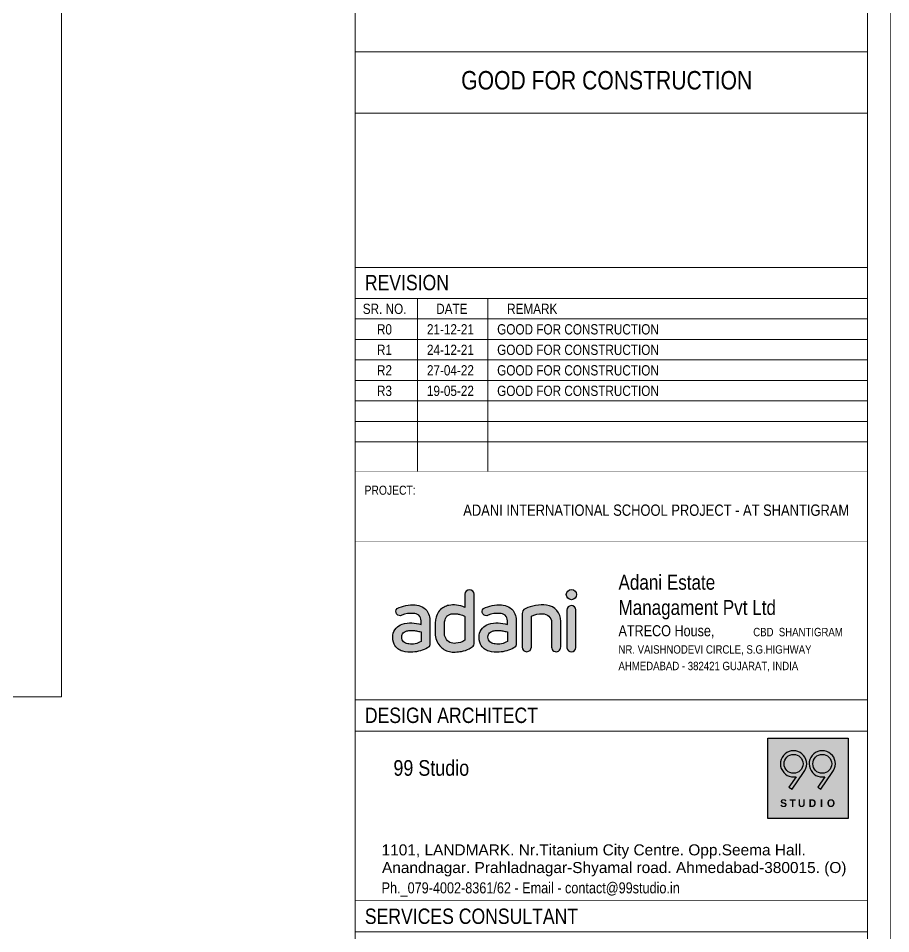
# Model space of a CAD drawing. Header units: millimetres. Extents: x 1112055 to 3390982, y -148532 to 766891.
# Drawn here: x 1786039 to 1795973, y 357447 to 367868 of the extents above; entities that cross this region are included whole.
import ezdxf
from ezdxf.enums import TextEntityAlignment as Align

# ---------------------------------------------------------------- set-up
doc = ezdxf.new("R2010")
doc.units = ezdxf.units.MM
for name, color, linetype, lineweight in [('B FOOTING', 49, 'Continuous', 20), ('B TITLE BLOCK', 250, 'Continuous', 0), ('P_TITLE BLOCK TEXT', 7, 'Continuous', 9), ('TB IL', 7, 'Continuous', 9), ('tb text', 7, 'Continuous', 13)]:
    doc.layers.add(name, color=color, linetype=linetype, lineweight=lineweight)
for name, color, linetype in [('FORMAT TEXT', 7, 'Continuous'), ('Logo Color', 251, 'Continuous'), ('Logo Font', 255, 'Continuous'), ('Logo Line', 251, 'Continuous')]:
    doc.layers.add(name, color=color, linetype=linetype)
doc.styles.add('A', font='GOTHICB.TTF')
doc.styles.add('SWINC', font='swissc.ttf')

# ---------------------------------------------------------------- blocks, each defined once
blk = doc.blocks.new('A$C448A1362')
h = blk.add_hatch(color=144)
h.set_gradient(color1=(0, 128, 167), color2=(196, 60, 91), rotation=5, tint=1)
edge = h.paths.add_edge_path()
edge.add_arc((14.81933344435538, -0.6985207138125133), 0.7431945778757773, 0, 360)
edge = h.paths.add_edge_path()
edge.add_line((14.15277161007043, -2.943220954840626), (14.15074250250791, -8.452755263949484))
edge.add_arc((14.81271016430946, -8.345192536199875), 0.6706496295921845, 189.2292944955668, 356.1382558233712)
edge.add_line((15.48183706351529, -8.390360206402192), (15.48183706351529, -2.906189741824846))
edge.add_arc((14.81858030050353, -2.970500210281671), 0.6663672936405483, 5.538180628108128, 177.6538117834876)
edge = h.paths.add_edge_path()
edge.add_line((7.658612856253058, -3.439845030765127), (7.658612856253058, -8.334052471542009))
edge.add_arc((8.327457436545956, -8.32652838341778), 0.668886899624382, 180.6445149192386, 359.3554850807614)
edge.add_line((8.996302016838627, -8.334052471542464), (8.996302016838627, -3.840593774361196))
edge.add_arc((10.43994891255898, -6.488699477092041), 3.016053741622978, 86.78809535472402, 118.5975448000749, ccw=False)
edge.add_arc((10.61373491564996, -4.807273183709412), 1.329898324167716, 3.2061460087869023, 90.20678352166891, ccw=False)
edge.add_line((11.94155164382369, -4.732893824975463), (11.94155164382369, -8.320863272386077))
edge.add_arc((12.60398342205281, -8.339524168990692), 0.6626945675571669, 178.3863879075979, 362.4913548570173)
edge.add_line((13.26605160525287, -8.310717734573473), (13.26605160525287, -4.586290803584006))
edge.add_arc((10.97818174704571, -4.509470264667243), 2.28915920881283, 358.0768837756475, 443.9565772997473)
edge.add_arc((10.59401221925009, -8.138142946765356), 5.938111340575273, 83.95657729974697, 114.9107743569737)
edge.add_arc((8.408866964090748, -3.432967517766201), 0.7502856299517944, 114.9107743569736, 180.5252106281581)
edge = h.paths.add_edge_path(flags=16)
edge.add_line((5.507758839991311, -6.128919827983509), (5.507758839991311, -7.509220247381791))
edge.add_arc((4.146227910375046, -5.350103415743206), 2.552557925878734, 260.598114554046, 302.23537625721383, ccw=False)
edge.add_arc((4.087928553207348, -5.702189379883976), 2.195677916363923, 243.4590382901451, 260.5981145540465, ccw=False)
edge.add_arc((3.365096810479827, -7.149373683017757), 0.5780165996690875, 209.8633087811852, 243.4590382901451, ccw=False)
edge.add_arc((4.137351262187394, -6.705965495283408), 1.468515201089699, 195.2092911337714, 209.8633087811827, ccw=False)
edge.add_arc((3.574157333157927, -6.859079973122107), 0.8848788031333445, 166.7985330258342, 195.2092911337714, ccw=False)
edge.add_arc((3.587606153449087, -6.862234728725753), 0.8986926820288219, 147.3576210444231, 166.798533025833, ccw=False)
edge.add_arc((3.389644337597701, -6.73542645901648), 0.6635986204241061, 120.63220694506651, 147.3576210444251, ccw=False)
edge.add_arc((4.530526850433716, -8.662080861807453), 2.902707839709622, 112.49789540908989, 120.632206945066, ccw=False)
edge.add_arc((3.650891727382941, -6.538233166334294), 0.6039066340219512, 97.65291712801451, 112.49789540909, ccw=False)
edge.add_arc((4.113118942007532, -9.978226818855319), 4.074815783988947, 87.68643739568421, 97.65291712801928, ccw=False)
edge.add_arc((4.113118942007304, -9.978226818858502), 4.074815783992284, 79.75290279672708, 87.68643739568432, ccw=False)
edge.add_arc((3.750854027135574, -11.98215784152194), 6.111228171535338, 73.29237366723208, 79.75290279672572, ccw=False)
edge = h.paths.add_edge_path()
edge.add_line((6.790154819498412, -4.403163846067628), (6.789647542607781, -8.021569906915602))
edge.add_arc((6.267806578629234, -7.927663462294049), 0.530222983307471, 290.01279134982053, 349.79867748199996, ccw=False)
edge.add_arc((3.985686338293817, -4.071748072450418), 5.002758515494103, 273.6188457994145, 299.5013455248223, ccw=False)
edge.add_arc((4.003606063649386, -4.355086746707229), 4.718853741165793, 255.66704751986748, 273.6188457994148, ccw=False)
edge.add_arc((3.293400358615145, -7.134654667361929), 1.849988117091353, 205.0891047683781, 255.66704751986708, ccw=False)
edge.add_arc((3.859586546516539, -6.869564954474072), 2.475159577771575, 173.9289781433874, 205.0891047683788, ccw=False)
edge.add_arc((3.123595983136966, -6.791286721989991), 1.735017975735576, 136.2598033714836, 173.9289781433874, ccw=False)
edge.add_arc((3.557998223588356, -7.206993982662198), 2.336281506215076, 109.5799741139754, 136.2598033714825, ccw=False)
edge.add_arc((3.91599006055776, -8.213464895504103), 3.404523919590422, 85.56592316711209, 109.5799741139746, ccw=False)
edge.add_arc((3.508382811704678, -13.46992161850562), 8.67676072668705, 76.65013801281992, 85.56592316711192, ccw=False)
edge.add_line((5.511817055116353, -5.027621698430494), (5.511817055116353, -4.501575562849439))
edge.add_arc((4.472484140997949, -4.465110926590796), 1.039972391973434, 357.9906215679799, 455.6588950534437)
edge.add_arc((4.086198299446323, -6.903609543656557), 3.484972647131051, 85.32993988743719, 113.1845555418632)
edge.add_arc((2.444315375492806, -3.165488927077377), 0.5988448662169389, 133.8620426340904, 296.78541516636506, ccw=False)
edge.add_arc((4.224328531941637, -6.831218957114515), 4.648377712036712, 84.78407122185848, 118.17724551367121, ccw=False)
edge.add_arc((4.305412553357883, -5.453939858085732), 3.269732674621548, 65.0770173786932, 84.00498154086301, ccw=False)
edge.add_arc((5.011671825826625, -3.985957337240734), 1.640984457002071, 25.615854055559396, 65.8410484831349, ccw=False)
edge.add_arc((4.440738750321316, -4.424729147798871), 2.350214712372408, 6.139679798615873, 29.24615656970508, ccw=False)
edge.add_line((6.777472897232656, -4.173367414613267), (6.790154819498412, -4.403163846067628))
edge = h.paths.add_edge_path()
edge.add_line((-0.6647863651678563, -0.6543876243279101), (-0.6647863651678563, -2.554646856619684))
edge.add_arc((-2.400736746012171, -6.432294233545463), 4.248490661933166, 65.88282809930101, 83.13487306898243)
edge.add_arc((-2.306256045762893, -5.647543298269056), 3.458072650285579, 83.13487306898298, 101.7924313308425)
edge.add_arc((-2.511163092840661, -4.666060909044745), 2.455428855959866, 101.7924313308415, 118.2655509453169)
edge.add_arc((-2.511163092840889, -4.66606090904429), 2.455428855959293, 118.2655509453176, 138.2614549608422)
edge.add_arc((-2.762000777547655, -4.442269798546704), 2.119271147127837, 138.261454960843, 163.1198987464418)
edge.add_arc((1.435355871833508, -5.715932123283665), 6.505615702627138, 163.1198987464423, 169.3828484008401)
edge.add_arc((-3.19076537750334, -4.848743643640091), 1.798916894248737, 169.3828484008401, 182.2402990978122)
edge.add_line((-4.988307303988677, -4.919064443836078), (-4.988307303988677, -6.369876351031735))
edge.add_arc((-2.069278757865959, -6.282007161035608), 2.9203507747582, 181.7242085214847, 219.8409375234252)
edge.add_arc((-2.492418944295423, -6.635066779090948), 2.369262114674396, 219.8409375234248, 238.8760015993548)
edge.add_arc((-2.291705121782343, -6.30265454861069), 2.757571179106963, 238.8760015993553, 256.8052270138245)
edge.add_arc((-2.291705121782343, -6.30265454861069), 2.757571179106969, 256.8052270138248, 274.3139534058478)
edge.add_arc((-3.081769659276461, 4.170752759902143), 13.2607355891034, 274.3139534058478, 278.35095906789)
edge.add_arc((-1.635209111257609, -5.683693761481891), 3.30068269457009, 278.3509590678898, 299.1663416277946)
edge.add_arc((-2.948734989847708, -3.330170478050832), 5.995941880507485, 299.166341627795, 305.5628000104232)
edge.add_arc((0.2806405914250263, -7.913759985370007), 0.3910279286526687, 311.2521827326039, 366.890062656182)
edge.add_line((0.6688445802926708, -7.866850455274061), (0.6647863651676289, -0.6543876243279101))
edge.add_arc((-2.273736754432321e-13, -0.6648689873070452), 0.6648689873071513, 0.9032798203518209, 179.0967201796482)
edge = h.paths.add_edge_path(flags=16)
edge.add_line((-0.6566699349179999, -3.865957618892708), (-0.6566699349179999, -7.331673335662117))
edge.add_arc((-2.177874036258572, -4.976513678812125), 2.803718767492351, 273.8152628129169, 302.8585285343123, ccw=False)
edge.add_arc((-2.222214389678811, -6.391559054528216), 1.40160951483312, 207.7678228712067, 279.4820398668521, ccw=False)
edge.add_arc((-1.983284873086404, -6.265757242648078), 1.671634346601225, 177.0124350050554, 207.7678228712068, ccw=False)
edge.add_line((-3.652647250965629, -6.178632963264818), (-3.652647250965629, -4.830798264866871))
edge.add_arc((-1.238173986717811, -5.021393273126478), 2.42198422805385, 159.7603310861371, 175.4865139123886, ccw=False)
edge.add_arc((-2.68210193758614, -4.488995900572945), 0.8830316980514378, 128.3998146419164, 159.7603310861371, ccw=False)
edge.add_arc((-2.214624559589311, -5.078809482746465), 1.635637279119564, 114.37650926095529, 128.3998146419147, ccw=False)
edge.add_arc((-2.394140627233583, -4.682636839643919), 1.200690406863742, 90.11877477638052, 114.3765092609566, ccw=False)
edge.add_arc((-2.371279833046856, -15.71044246335828), 12.22851972592457, 87.66288555333898, 90.11877477638222, ccw=False)
edge.add_arc((-1.946071046559382, -5.291973032022042), 1.801376886018847, 71.99206667147678, 87.66288555333881, ccw=False)
edge.add_arc((-6.364710685310456, -19.83489248203136), 17.00044722771216, 71.72441422244219, 72.98208476505982, ccw=False)
edge.add_arc((-1.948515104208809, -6.169105727444958), 2.640711107135314, 60.711755299823324, 69.72818362236211, ccw=False)
edge = h.paths.add_edge_path(flags=16)
edge.add_line((-7.044807818593881, -6.128919827983509), (-7.044807818593881, -7.509220247381791))
edge.add_arc((-8.406338748210146, -5.350103415743206), 2.552557925878734, 260.598114554046, 302.23537625721383, ccw=False)
edge.add_arc((-8.464638105377844, -5.702189379883976), 2.195677916363924, 243.4590382901451, 260.5981145540465, ccw=False)
edge.add_arc((-9.187469848105366, -7.149373683017757), 0.5780165996690874, 209.8633087811852, 243.4590382901451, ccw=False)
edge.add_arc((-8.41521539639757, -6.705965495283408), 1.468515201089699, 195.2092911337714, 209.8633087811827, ccw=False)
edge.add_arc((-8.978409325427265, -6.859079973122107), 0.8848788031333437, 166.7985330258342, 195.2092911337714, ccw=False)
edge.add_arc((-8.964960505136105, -6.862234728725753), 0.8986926820288219, 147.3576210444231, 166.798533025833, ccw=False)
edge.add_arc((-9.162922320987263, -6.73542645901648), 0.6635986204241063, 120.63220694506651, 147.3576210444251, ccw=False)
edge.add_arc((-8.022039808151249, -8.662080861807453), 2.902707839709622, 112.49789540908989, 120.632206945066, ccw=False)
edge.add_arc((-8.901674931202251, -6.538233166334294), 0.6039066340219509, 97.65291712801428, 112.49789540908989, ccw=False)
edge.add_arc((-8.43944771657766, -9.978226818855319), 4.074815783988947, 87.68643739568421, 97.65291712801928, ccw=False)
edge.add_arc((-8.439447716577888, -9.978226818858502), 4.074815783992284, 79.75290279672708, 87.68643739568432, ccw=False)
edge.add_arc((-8.801712631449618, -11.98215784152194), 6.111228171535338, 73.29237366723208, 79.75290279672572, ccw=False)
edge = h.paths.add_edge_path()
edge.add_line((-5.762411839086781, -4.403163846067628), (-5.762919115977411, -8.021569906915602))
edge.add_arc((-6.284760079955959, -7.927663462294049), 0.5302229833074719, 290.01279134982065, 349.798677482, ccw=False)
edge.add_arc((-8.566880320291148, -4.071748072450418), 5.002758515494103, 273.6188457994145, 299.5013455248223, ccw=False)
edge.add_arc((-8.548960594935807, -4.355086746707229), 4.718853741165793, 255.66704751986748, 273.6188457994148, ccw=False)
edge.add_arc((-9.259166299970047, -7.134654667361929), 1.849988117091353, 205.0891047683781, 255.66704751986708, ccw=False)
edge.add_arc((-8.692980112068653, -6.869564954474072), 2.475159577771575, 173.9289781433874, 205.0891047683788, ccw=False)
edge.add_arc((-9.428970675448227, -6.791286721989991), 1.735017975735576, 136.2598033714836, 173.9289781433874, ccw=False)
edge.add_arc((-8.994568434996836, -7.206993982662198), 2.336281506215077, 109.5799741139754, 136.2598033714825, ccw=False)
edge.add_arc((-8.636576598027432, -8.213464895504103), 3.404523919590422, 85.56592316711209, 109.5799741139746, ccw=False)
edge.add_arc((-9.044183846880514, -13.46992161850562), 8.67676072668705, 76.65013801281992, 85.56592316711192, ccw=False)
edge.add_line((-7.040749603468839, -5.027621698430494), (-7.040749603468839, -4.501575562849439))
edge.add_arc((-8.080082517587016, -4.465110926590796), 1.039972391973435, 357.9906215679799, 455.6588950534437)
edge.add_arc((-8.466368359138869, -6.903609543656557), 3.484972647131051, 85.32993988743719, 113.1845555418632)
edge.add_arc((-10.10825128309239, -3.165488927077377), 0.5988448662169391, 133.8620426340904, 296.7854151663651, ccw=False)
edge.add_arc((-8.328238126643555, -6.831218957114515), 4.648377712036713, 84.78407122185848, 118.17724551367121, ccw=False)
edge.add_arc((-8.24715410522731, -5.453939858085732), 3.269732674621548, 65.0770173786932, 84.00498154086301, ccw=False)
edge.add_arc((-7.540894832758568, -3.985957337240734), 1.640984457002071, 25.615854055559396, 65.8410484831349, ccw=False)
edge.add_arc((-8.111827908263876, -4.424729147798871), 2.350214712372407, 6.139679798615873, 29.24615656970508, ccw=False)
edge.add_line((-5.775093761352537, -4.173367414613267), (-5.762411839086781, -4.403163846067628))
at = {"layer": 'Defpoints'}
for points in [[(-0.6647863651678563, -0.6543876243279101), (-0.6647863651678563, -2.554646856619684, 0.07541875449206863), (-1.892903717377976, -2.214264063008386, 0.08158927728195095), (-3.012971091884083, -2.262455367618031, 0.07200158244177832), (-3.673952880372099, -2.503411890666257, 0.08747065465243846), (-4.343380748454138, -3.031402128400487, 0.1088927901249689), (-4.789962039753391, -3.826897298314407, 0.02733407760724219), (-4.95888524433235, -4.517301146458749, 0.05616014285171117), (-4.988307303988677, -4.919064443836078), (-4.988307303988677, -6.369876351031735, 0.1678662430565968), (-4.311599931891351, -8.152954621588151, 0.08324764646749883), (-3.717071416075441, -8.663275173559896, 0.07839098920922768), (-2.921153974680465, -8.987425106671026, 0.07654520455502953), (-2.084276282893143, -9.052413098854458, 0.01761658224182823), (-1.155830395295652, -8.949379339873985, 0.09107480465804352), (-0.02663203675820114, -8.565878010559345, 0.02791706392525837), (0.5384744194011546, -8.207740525776217, 0.2476503926846541), (0.6688445802926708, -7.866850455274061), (0.6647863651676289, -0.6543876243279101, 0.9843577705796193), (-0.6647863651678563, -0.6543876243279101, -0.9843577705796193)], [(7.658612856253058, -3.439845030765127), (7.658612856253058, -8.334052471542464, 0.9888138903809678), (8.996302016838627, -8.334052471542464), (8.996302016838627, -3.840593774361196, -0.1396930776755655), (10.60893525214442, -3.477383520671765, -0.3989627704076013), (11.94155164382369, -4.732893824975463), (11.94155164382369, -8.320863272386077, 1.036479897949533), (13.26605160525287, -8.310717734573473), (13.26605160525287, -4.586290803584006, 0.3933042129500563), (11.21918935156964, -2.233033307961932, 0.1358904779811795), (8.092841874630494, -2.752484843964567, 0.2943844530381903), (7.658612856253058, -3.439845030765127, 4.248669503008863)], [(14.15277161007043, -2.943220954840626), (14.15074250250791, -8.452755263949484, 0.891820705005876), (15.48183706351529, -8.390360206402192), (15.48183706351529, -2.906189741824846, 0.933458803029733), (14.15277161007043, -2.943220954840626, 1.924318933905837)], [(-0.6566699349179999, -3.865957618892708), (-0.6566699349179999, -7.331673335661662, -0.1274079101730488), (-1.99131543415956, -7.77401878428941, -0.3235416448118485), (-3.462418416980199, -7.044554615566767, -0.1350070942812793), (-3.652647250965629, -6.178632963264818), (-3.652647250965629, -4.830798264866871, -0.06872631680704114), (-3.510609721589844, -4.183512952425872, -0.1376965565907644), (-3.230592877963318, -3.79696796176745, -0.06126469009804751), (-2.889702807461617, -3.588984436609962, -0.10624137210056), (-2.396629669771301, -3.48194901268721, -0.01071624843410108), (-1.872612641752767, -3.492094550499814, -0.06848360903983725), (-1.389177764984424, -3.578838898797358, -0.005487678053938331), (-1.033576664654447, -3.691961645407218, -0.03936189994623337), (-0.6566699349179999, -3.865957618892708, 1.356783517631229)], [(-7.044807818593881, -6.128919827983509), (-7.044807818593881, -7.509220247381791, -0.1837024111024695), (-8.82332059713508, -7.86837228594618, -0.07492305019557059), (-9.445749341935425, -7.666476083476255, -0.1476481128128201), (-9.688734972545944, -7.437186928912297, -0.06402749356167123), (-9.83229433259362, -7.091224089504294, -0.1246042540064638), (-9.839903485953073, -6.656995071127085, -0.08503102905075369), (-9.72170797043691, -6.377485504390961, -0.1171430805373001), (-9.501042523013666, -6.164429210327171, -0.03550754085689274), (-9.132759500417933, -5.980287699029532, -0.06486417715555219), (-8.982098263901435, -5.939705547779113, -0.04351440527225555), (-8.274954278366295, -5.906732549888375, -0.03463040874682313), (-7.714563698912571, -5.96840552179242, -0.02819684536750116), (-7.044807818593881, -6.128919827983509, 0.4870208130656629)], [(5.507758839991311, -6.128919827983509), (5.507758839991311, -7.509220247381791, -0.1837024111024695), (3.729246061450112, -7.86837228594618, -0.07492305019557059), (3.106817316649767, -7.666476083476255, -0.1476481128128201), (2.86383168603902, -7.437186928912297, -0.06402749356167123), (2.720272325991345, -7.091224089504294, -0.1246042540064638), (2.712663172632119, -6.656995071127085, -0.08503102905075369), (2.830858688148282, -6.377485504390961, -0.1171430805373001), (3.051524135571299, -6.164429210327171, -0.03550754085689274), (3.419807158167259, -5.980287699029532, -0.06486417715555219), (3.57046839468353, -5.939705547779113, -0.04351440527225555), (4.277612380218898, -5.906732549888375, -0.03463040874682313), (4.838002959672622, -5.96840552179242, -0.02819684536750116), (5.507758839991311, -6.128919827983509, 0.4870208130656629)]]:
    blk.add_lwpolyline(points, format="xyb", dxfattribs=at)
for points in [[(-5.762411839086781, -4.403163846067628), (-5.762919115977411, -8.021569906915602, -0.2669481187597852), (-6.103301909588708, -8.425869588745854, -0.1134162915094906), (-8.2511122645069, -9.064531194046367, -0.07849008793115403), (-9.717142478421238, -8.927059156686255, -0.2243418394939228), (-10.9346070159279, -7.919099975008749, -0.1368057198153948), (-11.15425790956988, -6.607789212736179, -0.1658590459996468), (-10.68249040128603, -5.591713600808589, -0.1169414544130342), (-9.777508428406009, -5.005808792133166, -0.1051662217590635), (-8.373365995148106, -4.819130896382148, -0.03892208847284846), (-7.040749603468839, -5.027621698430494), (-7.040749603468839, -4.501575562849439, 0.4539793650940807), (-8.182629884272046, -3.43020676984338, 0.1221406884645016), (-9.838381655281182, -3.700078075657302, -0.8610727055752213), (-10.52320545762882, -2.733715599011475, -0.1467451494329428), (-7.905656701989301, -2.20208941763326, -0.08277711465856903), (-6.869290014436729, -2.488700860838208, -0.1773403027500228), (-6.061197927666626, -3.276501871983101, -0.1011640304320547), (-5.775093761352537, -4.173367414613267)], [(6.790154819498412, -4.403163846067628), (6.789647542607781, -8.021569906915602, -0.2669481187597852), (6.449264748996484, -8.425869588745854, -0.1134162915094906), (4.301454394078291, -9.064531194046367, -0.07849008793115403), (2.835424180163955, -8.927059156686255, -0.2243418394939228), (1.617959642657297, -7.919099975008749, -0.1368057198153948), (1.398308749015314, -6.607789212736179, -0.1658590459996468), (1.870076257299161, -5.591713600808589, -0.1169414544130342), (2.775058230179184, -5.005808792133166, -0.1051662217590635), (4.179200663437086, -4.819130896382148, -0.03892208847284846), (5.511817055116353, -5.027621698430494), (5.511817055116353, -4.501575562849439, 0.4539793650940807), (4.369936774313146, -3.43020676984338, 0.1221406884645016), (2.71418500330401, -3.700078075657302, -0.8610727055752213), (2.029361200956373, -2.733715599011475, -0.1467451494329428), (4.646909956595891, -2.20208941763326, -0.08277711465856903), (5.683276644148464, -2.488700860838208, -0.1773403027500228), (6.491368730918566, -3.276501871983101, -0.1011640304320547), (6.777472897232656, -4.173367414613267)]]:
    blk.add_lwpolyline(points, format="xyb", close=True, dxfattribs=at)
blk.add_circle((14.81933344435538, -0.6985207138125133), 0.7431945778757773, dxfattribs=at)
blk = doc.blocks.new('Z$W@#6E2766C7')
at = {"layer": 'Logo Font', "style": 'A'}
for s, p in [('S', (0.477201075365187, 0.4427458525618988)), ('T', (0.8451072909420388, 0.4427458525618988)), ('U', (1.170529324572427, 0.4427458525618988)), ('D', (1.588321054015565, 0.4427458525618988)), ('I', (2.031184820887617, 0.4427458525618988)), ('O', (2.298338986166228, 0.4427458525618988))]:
    blk.add_text(s, height=0.30118144, dxfattribs=at).set_placement(p)

msp = doc.modelspace()

# ---------------------------------------------------------------- hatches: boundary and pattern name
at = {"layer": 'Logo Color'}
h = msp.add_hatch(color=22, dxfattribs=at)
edge = h.paths.add_edge_path(flags=0)
edge.add_arc((1794867.260208298, 359380.876454825), 107.7274726093613, 180, 360, ccw=False)
edge.add_arc((1794867.260208298, 359380.876454825), 107.7274726093613, 0, 180, ccw=False)
edge = h.paths.add_edge_path(flags=16)
edge.add_line((1794896.493801813, 359234.1343596054), (1794815.060670068, 359114.8873017587))
edge.add_line((1794815.060670069, 359114.8873017588), (1794849.660779447, 359091.2590855476))
edge.add_line((1794849.660779445, 359091.2590855495), (1794981.251468567, 359283.954640562))
edge.add_arc((1794867.260208298, 359380.876454825), 149.6256846272758, 319.6269312612779, 641.266816491063)
edge = h.paths.add_edge_path(flags=0)
edge.add_arc((1795194.033156044, 359380.876454825), 107.7274726093613, 180, 360, ccw=False)
edge.add_arc((1795194.033156044, 359380.876454825), 107.7274726093613, 0, 180, ccw=False)
edge = h.paths.add_edge_path(flags=16)
edge.add_line((1795223.266749553, 359234.1343596054), (1795141.833617809, 359114.8873017587))
edge.add_line((1795141.83361781, 359114.8873017588), (1795176.433727188, 359091.2590855476))
edge.add_line((1795176.433727191, 359091.2590855495), (1795308.024416313, 359283.954640562))
edge.add_arc((1795194.033156044, 359380.876454825), 149.6256846272755, 319.6269312612779, 641.2668164910631)
h.paths.add_polyline_path([(1794574.312776383, 359674.9688641064), (1795489.739499549, 359674.9688641064), (1795489.739499549, 358759.5421409407), (1794574.312776383, 358759.5421409407)])
at = {"layer": 'Logo Font'}
h = msp.add_hatch(color=256, dxfattribs=at)
edge = h.paths.add_edge_path(flags=16)
edge.add_arc((1794867.260208298, 359380.876454827), 107.7274726093605, 180, 360, ccw=False)
edge.add_arc((1794867.260208298, 359380.876454827), 107.7274726093605, 0, 180, ccw=False)
edge = h.paths.add_edge_path()
edge.add_line((1794896.493801813, 359234.1343596054), (1794815.060670068, 359114.8873017587))
edge.add_line((1794815.060670069, 359114.8873017588), (1794849.660779447, 359091.2590855476))
edge.add_line((1794849.660779445, 359091.2590855469), (1794981.251468567, 359283.9546405594))
edge.add_arc((1794867.260208298, 359380.876454827), 149.6256846272747, 319.6269312612787, 641.2668164910637)
h = msp.add_hatch(color=256, dxfattribs=at)
edge = h.paths.add_edge_path()
edge.add_line((1795223.266749553, 359234.1343596054), (1795141.833617809, 359114.8873017587))
edge.add_line((1795141.83361781, 359114.8873017588), (1795176.433727188, 359091.2590855476))
edge.add_line((1795176.433727191, 359091.2590855469), (1795308.024416313, 359283.9546405594))
edge.add_arc((1795194.033156044, 359380.876454827), 149.6256846272744, 319.6269312612787, 641.2668164910638)
edge = h.paths.add_edge_path(flags=16)
edge.add_arc((1795194.033156044, 359380.876454827), 107.7274726093605, 180, 360, ccw=False)
edge.add_arc((1795194.033156044, 359380.876454827), 107.7274726093605, 0, 180, ccw=False)

# ---------------------------------------------------------------- linework, layer by layer
at = {"layer": 'B FOOTING'}
msp.add_lwpolyline([(1786529.812584514, 360143.0523099535), (1743651.264102319, 360143.0523099535), (1743651.264102319, 381138.1373127698), (1786529.812584514, 381138.1373127698)], close=True, dxfattribs=at)
at = {"layer": 'B TITLE BLOCK', "color": 250, "lineweight": 0}
for p, q in [((1789874.913804691, 384070.6444140066), (1789874.913804691, 346695.2402989607)), ((1795708.879134949, 367486.7042046735), (1789874.91380469, 367486.7042046735)), ((1795708.879134949, 366786.6283650433), (1789874.91380469, 366786.6283650433)), ((1795708.879134949, 365029.6743742084), (1789874.91380469, 365029.6743742084)), ((1795708.879134949, 364679.6364543935), (1789874.91380469, 364679.6364543935)), ((1790584.545213685, 364679.6364543935), (1790584.545213685, 362708.2966004457)), ((1791384.26031208, 364679.6364543935), (1791384.26031208, 362708.2966004457)), ((1795708.879134949, 364446.2778411834), (1789874.91380469, 364446.2778411834)), ((1795708.879134949, 364212.9192279734), (1789874.91380469, 364212.9192279734)), ((1795708.879134949, 363979.5606147634), (1789874.91380469, 363979.5606147634)), ((1795708.879134949, 363746.2020015533), (1789874.91380469, 363746.2020015533)), ((1795708.879134949, 363512.8433883433), (1789874.91380469, 363512.8433883433)), ((1795708.879134949, 363279.4847751331), (1789874.91380469, 363279.4847751331)), ((1795708.879134949, 363046.1261619232), (1789874.91380469, 363046.1261619232)), ((1789874.913804689, 360110.3540199791), (1795708.879134949, 360110.3540199791)), ((1795708.879134949, 359754.3764410028), (1789874.91380469, 359754.3764410028)), ((1795708.879134949, 357466.7421234366), (1789874.91380469, 357466.7421234366))]:
    msp.add_line(p, q, dxfattribs=at)
at = {"layer": 'B TITLE BLOCK', "color": 1, "const_width": 8.389066461453254}
msp.add_lwpolyline([(1739657.845562636, 384330.6444140066), (1795968.879134949, 384330.6444140066), (1795968.879134949, 346435.2402989607), (1739657.845562636, 346435.2402989607)], close=True, dxfattribs=at)
at = {"layer": 'B TITLE BLOCK', "color": 250, "lineweight": 0}
for points, const_width in [([(1739917.845562636, 384070.6444140066), (1795708.879134949, 384070.6444140066), (1795708.879134949, 346695.2402989607), (1739917.845562636, 346695.2402989607)], 8.389066461453254), ([(1795708.879134949, 367486.7042046735), (1789874.91380469, 367486.7042046735), (1789874.91380469, 362708.2966004457), (1795708.879134949, 362708.2966004457)], 4.864481508616795), ([(1789874.913804689, 361907.4490106522), (1795708.879134949, 361907.4490106522), (1795708.879134949, 360110.3540199791), (1789874.913804689, 360110.3540199791)], 4.864481508616795), ([(1795708.879134949, 360110.3540199777), (1789874.91380469, 360110.3540199777), (1789874.91380469, 357822.7197024117), (1795708.879134949, 357822.7197024117)], 4.864481508616795), ([(1795708.879134949, 346695.2402989607), (1789874.91380469, 346695.2402989607), (1789874.91380469, 357822.7197024117), (1795708.879134949, 357822.7197024117)], 4.864481508616795)]:
    msp.add_lwpolyline(points, close=True, dxfattribs=dict(at, const_width=const_width))
at = {"layer": 'Logo Font'}
for points in [[(1794896.493801813, 359234.1343596054), (1794815.060670069, 359114.8873017589), (1794849.660779445, 359091.2590855469), (1794981.25146858, 359283.9546405597, 5.918618956459519)], [(1795223.266749553, 359234.1343596054), (1795141.83361781, 359114.8873017589), (1795176.433727191, 359091.2590855469), (1795308.024416321, 359283.9546405597, 5.918618956459519)], [(1794974.987680899, 359380.876454827, -1), (1794759.532735676, 359380.876454827, -1)], [(1795301.76062866, 359380.876454827, -1), (1795086.305683443, 359380.876454827, -1)]]:
    msp.add_lwpolyline(points, format="xyb", close=True, dxfattribs=at)
at = {"layer": 'Logo Line'}
msp.add_lwpolyline([(1794574.312776383, 359674.9688641065), (1795489.739499549, 359674.9688641065), (1795489.739499549, 358759.5421409408), (1794574.312776383, 358759.5421409408)], close=True, dxfattribs=at)

# ---------------------------------------------------------------- block references
at = {"layer": 'Logo Font', "xscale": 292.7897415647402, "yscale": 292.7897415647402, "zscale": 292.7897415647402}
msp.add_blockref('Z$W@#6E2766C7', (1794574.312776383, 358759.5421409408), dxfattribs=at)
at = {"layer": 'TB IL', "lineweight": 0, "xscale": 78.30388345189641, "yscale": 78.30388345189641, "zscale": 78.30388345189641}
msp.add_blockref('A$C448A1362', (1791177.080002618, 361362.0016327893), dxfattribs=at)

# ---------------------------------------------------------------- texts
at = {"layer": 'FORMAT TEXT', "lineweight": 0, "style": 'SWINC'}
msp.add_text('GOOD FOR CONSTRUCTION', height=210.0227518891954, dxfattribs=at).set_placement((1792739.33053367, 367163.2575817932), align=Align.MIDDLE)
for s, height, p in [('REVISION', 175.0189599076629, (1789985.405083201, 364772.2012594691)), ('SR. NO.', 116.6793066051086, (1789961.702978646, 364502.5219704579)), ('DATE', 116.6793066051086, (1790798.091605651, 364502.5219704579)), ('REMARK', 116.6793066051086, (1791605.272097349, 364502.5219704579)), ('R3', 116.6793066051086, (1790123.333110947, 363569.0875176177)), ('19-05-22', 116.6793066051086, (1790692.279052153, 363569.0875176177)), ('GOOD FOR CONSTRUCTION', 116.6793066051086, (1791491.994150554, 363569.0875176177)), ('DESIGN ARCHITECT', 175.0189599076629, (1789985.405083201, 359845.775114224)), ('99 Studio', 178.1633037161561, (1790310.809394429, 359245.2842035299)), ('SERVICES CONSULTANT', 175.0189599076629, (1789985.405083201, 357558.1407966578))]:
    msp.add_text(s, height=height, dxfattribs=at).set_placement(p)
at = {"layer": 'FORMAT TEXT', "color": 252, "lineweight": 0, "style": 'SWINC'}
for s, p in [('R0', (1790123.333110947, 364269.1633572479)), ('21-12-21', (1790692.279052153, 364269.1633572479)), ('GOOD FOR CONSTRUCTION', (1791491.994150554, 364269.1633572479)), ('R1', (1790123.333110947, 364035.8047440378)), ('24-12-21', (1790692.279052153, 364035.8047440378)), ('GOOD FOR CONSTRUCTION', (1791491.994150554, 364035.8047440378)), ('R2', (1790123.333110947, 363802.4461308278)), ('27-04-22', (1790692.279052153, 363802.4461308278)), ('GOOD FOR CONSTRUCTION', (1791491.994150554, 363802.4461308278))]:
    msp.add_text(s, height=116.6793066051086, dxfattribs=at).set_placement(p)
at = {"layer": 'P_TITLE BLOCK TEXT', "lineweight": 0, "char_height": 125.6719403587012, "attachment_point": 7, "style": 'SWINC'}
for s, insert in [('\\A1;{\\pql;\\fArial|b0|i0|c0|p34;1101, LANDMARK. Nr.Titanium City Centre. Opp.Seema Hall.}', (1790176.25658922, 358300.7259814646)), ('\\A1;{\\pql;\\fArial|b0|i0|c0|p34;Anandnagar. Prahladnagar-Shyamal road. Ahmedabad-380015. (O)}', (1790180.487625627, 358099.6750058476))]:
    msp.add_mtext(s, dxfattribs=dict(at, insert=insert))
at = {"layer": 'P_TITLE BLOCK TEXT', "lineweight": 0, "insert": (1790176.262996645, 357869.9046968883), "char_height": 125.6719403587012, "width": 3653.03112745343, "attachment_point": 7, "style": 'SWINC'}
msp.add_mtext('\\A1;\\pxql;Ph._079-4002-8361/62 - Email - contact@99studio.in   ', dxfattribs=at)
at = {"layer": 'tb text', "color": 7, "lineweight": 0, "style": 'SWINC'}
msp.add_text('PROJECT:', height=102.9445357349377, dxfattribs=at).set_placement((1789981.642493453, 362444.3993845709))
at = {"layer": 'tb text', "lineweight": 0, "style": 'SWINC'}
for s, height, p in [('Adani Estate', 169.6053239206349, (1792873.404459972, 361363.0941482755)), ('Managament Pvt Ltd', 169.6053239206349, (1792873.404459972, 361076.0604794399)), ('ATRECO House,', 125.2857567269338, (1792873.404459972, 360833.3463777979)), ('  CBD  SHANTIGRAM', 95.40259803242552, (1794347.003598618, 360833.3463777979)), ('NR. VAISHNODEVI CIRCLE, S.G.HIGHWAY', 95.40259803242552, (1792873.404459972, 360635.2886239151)), ('AHMEDABAD - 382421 GUJARAT, INDIA', 95.40259803242552, (1792873.404459972, 360447.1919229304))]:
    msp.add_text(s, height=height, dxfattribs=at).set_placement(p)
at = {"layer": 'tb text', "lineweight": 0, "insert": (1791106.122727197, 362332.9447220374), "char_height": 128.3472372655353, "width": 8267.001312600358, "attachment_point": 1, "style": 'SWINC'}
msp.add_mtext('ADANI INTERNATIONAL SCHOOL PROJECT - AT SHANTIGRAM', dxfattribs=at)

doc.saveas('drawing.dxf')
